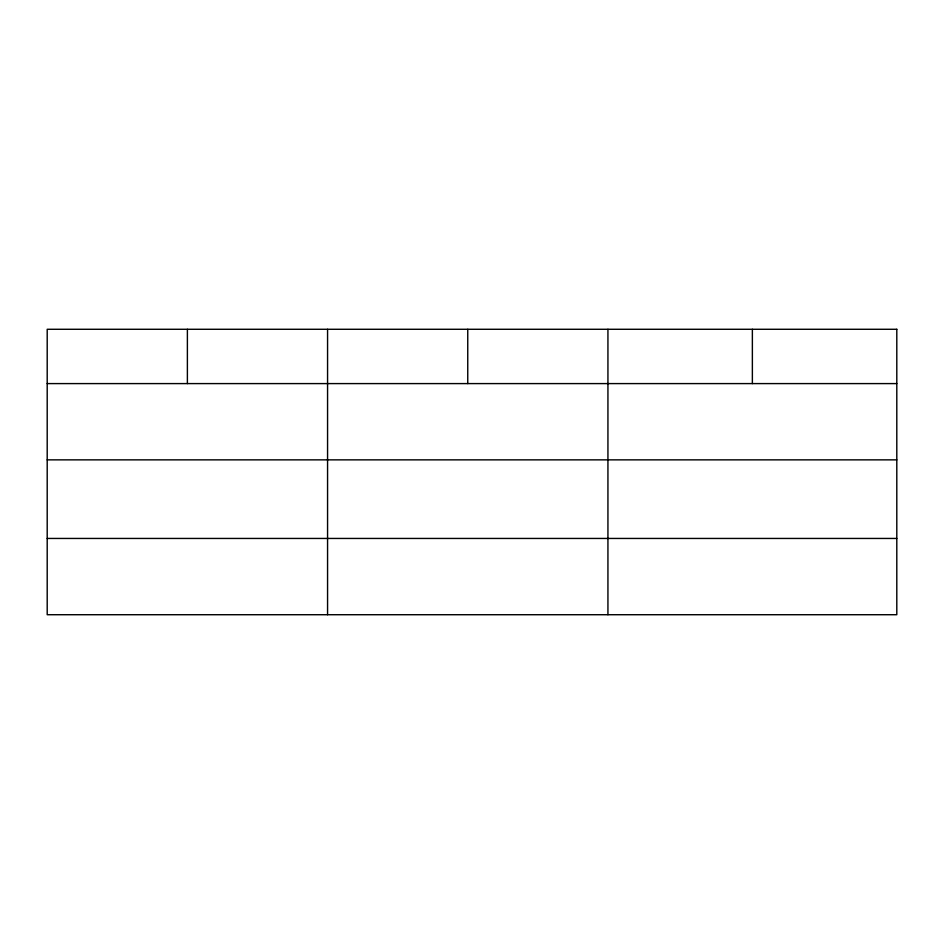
<?xml version="1.0" encoding="UTF-8"?>
<svg xmlns="http://www.w3.org/2000/svg" width="944" height="944" viewBox="0 0 944 944"><rect width="100%" height="100%" fill="white"/><g stroke="black" fill="none" stroke-linecap="round" stroke-linejoin="round"><path stroke-width="1.42" d="M47.2 383.594L896.8 383.594M47.2 459.858L896.8 459.858M47.2 538.446L896.8 538.446M752.368 329.279L752.368 383.594M607.936 329.279L607.936 614.721M467.752 329.279L467.752 383.594M327.568 329.279L327.568 614.721M187.384 329.279L187.384 383.594M896.8 329.279L47.2 329.279L47.2 614.721L896.8 614.721L896.8 329.279"/></g></svg>
